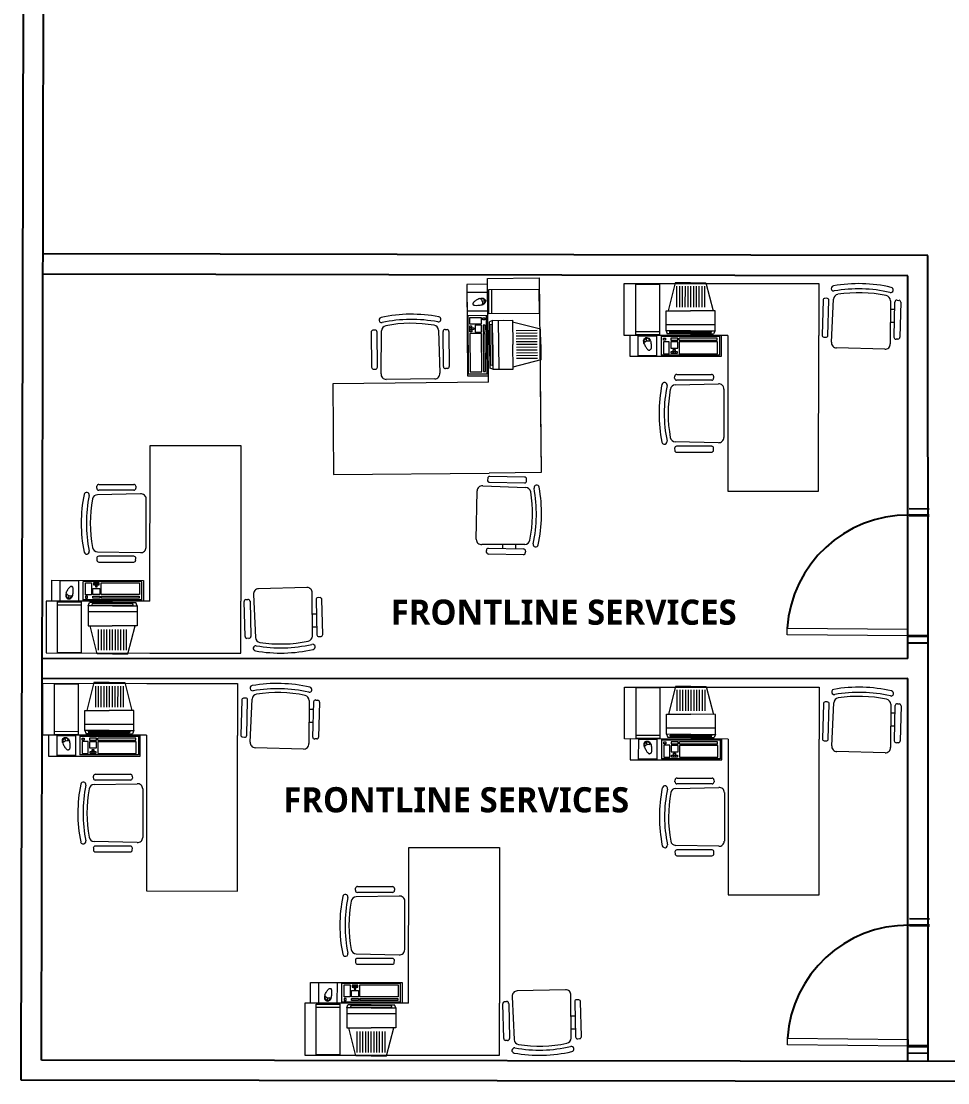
# Model space of a CAD drawing. Header units: millimetres. Extents: x 2220 to 4636, y 1941 to 3920.
# Drawn here: x 2220.42 to 2238.82, y 1942.82 to 1963.9 of the extents above; entities that cross this region are included whole.
import ezdxf

# ---------------------------------------------------------------- set-up
doc = ezdxf.new("R2010")
doc.units = ezdxf.units.MM
doc.layers.add('DOOR_005', color=15, linetype='Continuous')
for name, color, linetype, lineweight in [('DOOR_02', 2, 'Continuous', 9), ('fixture', 142, 'Continuous', 9), ('TEXT', 2, 'Continuous', 20), ('WALL_04C', 4, 'Continuous', 40)]:
    doc.layers.add(name, color=color, linetype=linetype, lineweight=lineweight)
doc.styles.get("Standard").update_dxf_attribs({"font": 'arial.ttf'})

msp = doc.modelspace()

# ---------------------------------------------------------------- linework, layer by layer
for p, q in [((2220.424, 1942.872), (2220.522, 1993.096)), ((2220.825, 1943.272), (2220.921, 1992.693)), ((2238.423, 1959.248), (2220.856, 1959.282)), ((2238.425, 1951.248), (2238.423, 1959.248)), ((2238.023, 1958.849), (2220.855, 1958.882)), ((2238.025, 1951.248), (2238.023, 1958.849)), ((2238.025, 1951.248), (2220.84, 1951.243)), ((2238.025, 1951.248), (2238.025, 1951.248)), ((2238.425, 1943.248), (2238.425, 1951.248)), ((2238.025, 1950.848), (2220.84, 1950.843)), ((2238.025, 1943.248), (2238.025, 1950.848)), ((2238.425, 1950.848), (2238.425, 1950.848)), ((2220.425, 1943.272), (2220.424, 1943.272)), ((2256.025, 1943.224), (2220.825, 1943.272)), ((2220.424, 1943.072), (2220.424, 1943.072)), ((2220.424, 1943.022), (2220.424, 1943.022)), ((2256.424, 1942.824), (2220.424, 1942.872)), ((2220.574, 1942.872), (2220.574, 1942.872)), ((2220.624, 1942.872), (2220.624, 1942.872)), ((2220.824, 1942.871), (2220.824, 1942.872))]:
    msp.add_line(p, q)
at = {"color": 2, "linetype": 'Continuous'}
for p, q in [((2238.05, 1954.227), (2238.45, 1954.223)), ((2238.022, 1951.561), (2238.422, 1951.557)), ((2238.055, 1946.084), (2238.455, 1946.08)), ((2238.027, 1943.419), (2238.427, 1943.414))]:
    msp.add_line(p, q, dxfattribs=at)
at = {"layer": 'DOOR_005', "linetype": 'Continuous'}
for centre in [(2238.023, 1951.695), (2238.028, 1943.552)]:
    msp.add_arc(centre, 2.399, 89.3948, 176.2101, dxfattribs=at)
at = {"layer": 'DOOR_02', "linetype": 'Continuous'}
for points in [[(2235.628, 1951.72), (2235.629, 1951.853), (2238.025, 1951.828), (2238.023, 1951.695)], [(2235.633, 1943.577), (2235.634, 1943.71), (2238.03, 1943.685), (2238.028, 1943.552)]]:
    msp.add_lwpolyline(points, close=True, dxfattribs=at)
at = {"layer": 'fixture'}
for p, q in [((2229.679, 1958.68), (2229.267, 1958.676)), ((2229.267, 1958.676), (2229.284, 1956.858)), ((2229.678, 1958.794), (2230.708, 1958.804)), ((2229.698, 1956.733), (2229.678, 1958.794)), ((2229.697, 1956.862), (2229.679, 1958.68)), ((2230.708, 1958.804), (2230.746, 1954.939)), ((2232.391, 1957.664), (2232.391, 1958.694)), ((2232.391, 1958.694), (2236.256, 1958.692)), ((2232.618, 1958.683), (2232.618, 1957.681)), ((2232.618, 1958.683), (2233.095, 1958.683)), ((2233.095, 1958.683), (2233.095, 1957.681)), ((2233.406, 1958.708), (2233.263, 1958.153)), ((2233.711, 1958.708), (2233.406, 1958.708)), ((2233.433, 1958.639), (2233.433, 1958.224)), ((2233.489, 1958.639), (2233.489, 1958.224)), ((2233.544, 1958.639), (2233.544, 1958.224)), ((2233.6, 1958.639), (2233.599, 1958.224)), ((2233.655, 1958.639), (2233.655, 1958.224)), ((2233.711, 1958.639), (2233.71, 1958.224)), ((2233.711, 1958.708), (2234.016, 1958.707)), ((2233.766, 1958.639), (2233.766, 1958.224)), ((2233.822, 1958.639), (2233.821, 1958.224)), ((2233.877, 1958.639), (2233.877, 1958.224)), ((2233.933, 1958.639), (2233.932, 1958.224)), ((2233.988, 1958.639), (2233.988, 1958.224)), ((2234.016, 1958.707), (2234.157, 1958.153)), ((2234.452, 1958.693), (2236.256, 1958.692)), ((2236.256, 1958.692), (2236.255, 1957.661)), ((2229.676, 1958.518), (2229.279, 1958.514)), ((2229.282, 1958.144), (2229.279, 1958.514)), ((2229.676, 1958.518), (2229.679, 1958.148)), ((2230.7, 1958.577), (2229.698, 1958.567)), ((2229.698, 1958.567), (2229.702, 1958.09)), ((2229.757, 1958.568), (2229.762, 1958.09)), ((2230.7, 1958.577), (2230.704, 1958.099)), ((2229.573, 1958.34), (2229.622, 1958.356)), ((2229.573, 1958.339), (2229.623, 1958.355)), ((2236.34, 1958.362), (2236.322, 1957.668)), ((2236.416, 1958.4), (2236.377, 1958.399)), ((2236.438, 1957.663), (2236.456, 1958.361)), ((2236.506, 1957.529), (2236.547, 1958.382)), ((2237.678, 1958.352), (2237.673, 1957.498)), ((2237.749, 1957.628), (2237.767, 1958.326)), ((2237.81, 1958.363), (2237.848, 1958.36)), ((2237.883, 1958.321), (2237.864, 1957.627)), ((2229.679, 1958.148), (2229.282, 1958.144)), ((2229.674, 1958.056), (2229.294, 1958.052)), ((2229.305, 1956.893), (2229.294, 1958.052)), ((2229.561, 1958.013), (2229.323, 1958.011)), ((2229.323, 1958.011), (2229.324, 1957.892)), ((2229.562, 1957.895), (2229.561, 1958.013)), ((2229.59, 1957.974), (2229.59, 1958.01)), ((2229.59, 1958.01), (2229.628, 1958.01)), ((2229.628, 1958.01), (2229.629, 1957.974)), ((2229.673, 1956.897), (2229.662, 1958.056)), ((2229.686, 1956.897), (2229.674, 1958.056)), ((2230.704, 1958.099), (2229.702, 1958.09)), ((2233.225, 1957.756), (2233.225, 1958.153)), ((2233.225, 1958.153), (2233.706, 1958.153)), ((2234.196, 1958.153), (2233.706, 1958.153)), ((2234.196, 1957.756), (2234.196, 1958.153)), ((2228.839, 1957.782), (2228.878, 1957.78)), ((2229.324, 1957.892), (2229.562, 1957.895)), ((2229.326, 1957.853), (2229.365, 1957.854)), ((2229.326, 1957.817), (2229.326, 1957.853)), ((2229.365, 1957.817), (2229.326, 1957.817)), ((2229.327, 1957.777), (2229.326, 1957.813)), ((2229.326, 1957.813), (2229.365, 1957.813)), ((2229.366, 1957.777), (2229.327, 1957.777)), ((2229.327, 1957.771), (2229.366, 1957.772)), ((2229.327, 1957.735), (2229.327, 1957.771)), ((2229.365, 1957.854), (2229.365, 1957.817)), ((2229.365, 1957.813), (2229.366, 1957.777)), ((2229.366, 1957.772), (2229.366, 1957.735)), ((2229.368, 1957.813), (2229.407, 1957.814)), ((2229.368, 1957.777), (2229.368, 1957.813)), ((2229.407, 1957.778), (2229.368, 1957.777)), ((2229.407, 1957.814), (2229.407, 1957.778)), ((2229.559, 1957.866), (2229.434, 1957.865)), ((2229.434, 1957.865), (2229.435, 1957.727)), ((2229.56, 1957.729), (2229.559, 1957.866)), ((2229.629, 1957.974), (2229.59, 1957.974)), ((2229.631, 1957.867), (2229.591, 1957.866)), ((2229.591, 1957.866), (2229.592, 1957.729)), ((2229.633, 1957.729), (2229.631, 1957.867)), ((2229.779, 1957.961), (2229.718, 1957.936)), ((2229.722, 1957.475), (2229.718, 1957.936)), ((2229.732, 1957.883), (2229.764, 1957.888)), ((2229.74, 1957.072), (2229.732, 1957.883)), ((2229.764, 1957.888), (2229.772, 1957.068)), ((2229.779, 1957.961), (2230.176, 1957.965)), ((2229.779, 1957.961), (2229.998, 1957.963)), ((2229.784, 1957.475), (2229.779, 1957.961)), ((2229.908, 1956.991), (2229.899, 1957.962)), ((2230.176, 1957.965), (2230.181, 1957.484)), ((2230.733, 1957.789), (2230.177, 1957.926)), ((2230.735, 1957.484), (2230.733, 1957.789)), ((2233.225, 1957.756), (2233.225, 1957.975)), ((2234.196, 1957.875), (2233.225, 1957.876)), ((2227.371, 1957.727), (2227.377, 1957.033)), ((2227.445, 1957.768), (2227.406, 1957.766)), ((2227.493, 1957.032), (2227.487, 1957.73)), ((2227.567, 1956.901), (2227.576, 1957.755)), ((2228.708, 1957.766), (2228.734, 1956.912)), ((2228.805, 1957.045), (2228.798, 1957.743)), ((2228.914, 1957.742), (2228.92, 1957.048)), ((2229.56, 1957.701), (2229.326, 1957.699)), ((2229.326, 1957.699), (2229.334, 1956.937)), ((2229.366, 1957.735), (2229.327, 1957.735)), ((2229.435, 1957.727), (2229.56, 1957.729)), ((2229.568, 1956.939), (2229.56, 1957.701)), ((2229.592, 1957.729), (2229.633, 1957.729)), ((2229.592, 1957.702), (2229.633, 1957.702)), ((2229.592, 1957.702), (2229.6, 1956.946)), ((2229.64, 1956.946), (2229.633, 1957.702)), ((2230.664, 1957.761), (2230.249, 1957.757)), ((2230.665, 1957.706), (2230.25, 1957.702)), ((2230.665, 1957.65), (2230.25, 1957.646)), ((2230.666, 1957.595), (2230.251, 1957.591)), ((2234.452, 1957.662), (2232.391, 1957.664)), ((2234.323, 1957.662), (2232.505, 1957.663)), ((2232.505, 1957.663), (2232.505, 1957.251)), ((2232.618, 1957.74), (2233.095, 1957.74)), ((2232.618, 1957.681), (2233.095, 1957.681)), ((2232.666, 1957.658), (2233.036, 1957.658)), ((2232.666, 1957.658), (2232.666, 1957.261)), ((2232.843, 1957.554), (2232.828, 1957.603)), ((2232.844, 1957.554), (2232.829, 1957.604)), ((2233.036, 1957.658), (2233.036, 1957.261)), ((2234.288, 1957.652), (2233.128, 1957.653)), ((2233.128, 1957.653), (2233.128, 1957.272)), ((2234.288, 1957.639), (2233.128, 1957.64)), ((2233.173, 1957.606), (2233.21, 1957.606)), ((2233.173, 1957.567), (2233.173, 1957.606)), ((2233.21, 1957.567), (2233.173, 1957.567)), ((2233.21, 1957.606), (2233.21, 1957.567)), ((2233.225, 1957.756), (2233.248, 1957.694)), ((2233.71, 1957.756), (2233.225, 1957.756)), ((2233.71, 1957.694), (2233.248, 1957.694)), ((2233.298, 1957.741), (2234.117, 1957.74)), ((2233.302, 1957.708), (2233.298, 1957.741)), ((2234.113, 1957.708), (2233.302, 1957.708)), ((2233.455, 1957.607), (2233.317, 1957.608)), ((2233.317, 1957.608), (2233.317, 1957.567)), ((2233.317, 1957.567), (2233.455, 1957.567)), ((2233.455, 1957.567), (2233.455, 1957.607)), ((2233.482, 1957.567), (2233.482, 1957.607)), ((2234.238, 1957.607), (2233.482, 1957.607)), ((2233.482, 1957.567), (2234.238, 1957.566)), ((2233.71, 1957.756), (2234.196, 1957.756)), ((2233.71, 1957.694), (2234.169, 1957.694)), ((2234.117, 1957.74), (2234.113, 1957.708)), ((2234.196, 1957.756), (2234.169, 1957.694)), ((2234.238, 1957.566), (2234.238, 1957.607)), ((2234.288, 1957.652), (2234.287, 1957.271)), ((2234.322, 1957.25), (2234.323, 1957.662)), ((2234.452, 1957.662), (2234.45, 1954.571)), ((2236.253, 1954.57), (2236.255, 1957.661)), ((2236.356, 1957.629), (2236.395, 1957.626)), ((2237.828, 1957.59), (2237.789, 1957.589)), ((2229.722, 1957.475), (2229.726, 1957.016)), ((2229.784, 1957.475), (2229.788, 1956.99)), ((2230.186, 1956.994), (2230.181, 1957.484)), ((2230.666, 1957.539), (2230.251, 1957.535)), ((2230.667, 1957.484), (2230.252, 1957.48)), ((2230.668, 1957.428), (2230.252, 1957.424)), ((2230.668, 1957.373), (2230.253, 1957.369)), ((2230.735, 1957.484), (2230.738, 1957.18)), ((2233.289, 1957.538), (2233.17, 1957.538)), ((2233.17, 1957.538), (2233.17, 1957.301)), ((2233.288, 1957.301), (2233.289, 1957.538)), ((2233.455, 1957.535), (2233.317, 1957.535)), ((2233.317, 1957.535), (2233.317, 1957.41)), ((2233.317, 1957.41), (2233.455, 1957.41)), ((2233.368, 1957.382), (2233.404, 1957.382)), ((2233.368, 1957.344), (2233.368, 1957.382)), ((2233.404, 1957.382), (2233.404, 1957.344)), ((2233.455, 1957.41), (2233.455, 1957.535)), ((2234.244, 1957.534), (2233.482, 1957.535)), ((2233.482, 1957.535), (2233.482, 1957.301)), ((2234.244, 1957.3), (2234.244, 1957.534)), ((2237.567, 1957.389), (2236.606, 1957.415)), ((2230.738, 1957.18), (2230.185, 1957.032)), ((2230.669, 1957.317), (2230.253, 1957.313)), ((2230.669, 1957.262), (2230.254, 1957.258)), ((2230.67, 1957.206), (2230.255, 1957.202)), ((2232.505, 1957.251), (2234.322, 1957.25)), ((2233.036, 1957.261), (2232.666, 1957.261)), ((2234.287, 1957.271), (2233.128, 1957.272)), ((2233.17, 1957.301), (2233.288, 1957.301)), ((2233.327, 1957.341), (2233.364, 1957.341)), ((2233.327, 1957.302), (2233.327, 1957.341)), ((2233.364, 1957.302), (2233.327, 1957.302)), ((2233.364, 1957.341), (2233.364, 1957.302)), ((2233.404, 1957.344), (2233.368, 1957.344)), ((2233.368, 1957.341), (2233.404, 1957.341)), ((2233.368, 1957.302), (2233.368, 1957.341)), ((2233.404, 1957.302), (2233.368, 1957.302)), ((2233.404, 1957.341), (2233.404, 1957.302)), ((2233.41, 1957.341), (2233.446, 1957.341)), ((2233.41, 1957.302), (2233.41, 1957.341)), ((2233.446, 1957.302), (2233.41, 1957.302)), ((2233.446, 1957.341), (2233.446, 1957.302)), ((2233.482, 1957.301), (2234.244, 1957.3)), ((2227.413, 1956.995), (2227.452, 1956.994)), ((2228.885, 1957.009), (2228.847, 1957.007)), ((2229.334, 1956.937), (2229.568, 1956.939)), ((2229.6, 1956.946), (2229.64, 1956.946)), ((2229.788, 1956.99), (2229.726, 1957.016)), ((2229.772, 1957.068), (2229.74, 1957.072)), ((2229.788, 1956.99), (2230.186, 1956.994)), ((2229.698, 1956.733), (2226.606, 1956.703)), ((2228.632, 1956.8), (2227.67, 1956.791)), ((2229.284, 1956.858), (2229.697, 1956.862)), ((2229.686, 1956.897), (2229.305, 1956.893)), ((2230.728, 1956.743), (2230.746, 1954.939)), ((2233.394, 1956.814), (2233.396, 1956.853)), ((2234.13, 1956.772), (2233.432, 1956.773)), ((2233.435, 1956.889), (2234.128, 1956.888)), ((2234.167, 1956.853), (2234.169, 1956.814)), ((2226.606, 1956.703), (2226.624, 1954.9)), ((2233.409, 1956.683), (2234.263, 1956.7)), ((2234.374, 1956.597), (2234.373, 1955.636)), ((2222.979, 1952.388), (2222.981, 1955.479)), ((2222.981, 1955.479), (2224.784, 1955.478)), ((2224.784, 1955.478), (2224.782, 1952.387)), ((2234.262, 1955.533), (2233.408, 1955.552)), ((2234.13, 1955.461), (2233.432, 1955.462)), ((2233.393, 1955.42), (2233.395, 1955.381)), ((2233.434, 1955.346), (2234.127, 1955.345)), ((2234.166, 1955.381), (2234.168, 1955.419)), ((2226.624, 1954.9), (2229.715, 1954.929)), ((2229.683, 1954.828), (2229.681, 1954.789)), ((2230.746, 1954.939), (2229.715, 1954.929)), ((2230.416, 1954.851), (2229.723, 1954.863)), ((2221.923, 1954.631), (2221.925, 1954.67)), ((2221.964, 1954.706), (2222.658, 1954.705)), ((2222.696, 1954.67), (2222.698, 1954.631)), ((2229.585, 1954.677), (2230.439, 1954.645)), ((2229.719, 1954.747), (2230.416, 1954.735)), ((2230.456, 1954.777), (2230.454, 1954.815)), ((2222.792, 1954.517), (2221.938, 1954.5)), ((2222.66, 1954.589), (2221.962, 1954.59)), ((2222.902, 1953.453), (2222.903, 1954.414)), ((2229.457, 1953.614), (2229.472, 1954.576)), ((2234.45, 1954.571), (2236.253, 1954.57)), ((2221.937, 1953.369), (2222.791, 1953.35)), ((2230.42, 1953.514), (2229.566, 1953.51)), ((2229.659, 1953.356), (2229.658, 1953.395)), ((2229.697, 1953.436), (2230.395, 1953.424)), ((2230.433, 1953.382), (2230.43, 1953.343)), ((2221.922, 1953.237), (2221.924, 1953.198)), ((2222.659, 1953.278), (2221.961, 1953.279)), ((2221.963, 1953.163), (2222.657, 1953.162)), ((2222.695, 1953.198), (2222.697, 1953.236)), ((2230.391, 1953.309), (2229.697, 1953.32)), ((2221.032, 1952.801), (2222.85, 1952.8)), ((2221.032, 1952.389), (2221.032, 1952.801)), ((2221.564, 1952.791), (2221.194, 1952.791)), ((2221.194, 1952.394), (2221.194, 1952.791)), ((2221.564, 1952.394), (2221.564, 1952.791)), ((2222.815, 1952.779), (2221.656, 1952.78)), ((2221.656, 1952.399), (2221.656, 1952.78)), ((2221.697, 1952.751), (2221.816, 1952.751)), ((2221.697, 1952.513), (2221.697, 1952.751)), ((2221.816, 1952.751), (2221.816, 1952.513)), ((2221.891, 1952.749), (2221.855, 1952.749)), ((2221.855, 1952.749), (2221.855, 1952.711)), ((2221.891, 1952.711), (2221.891, 1952.749)), ((2221.932, 1952.749), (2221.895, 1952.749)), ((2221.895, 1952.749), (2221.895, 1952.711)), ((2221.932, 1952.711), (2221.932, 1952.749)), ((2221.974, 1952.749), (2221.937, 1952.749)), ((2221.937, 1952.749), (2221.937, 1952.711)), ((2221.974, 1952.71), (2221.974, 1952.749)), ((2222.009, 1952.75), (2222.771, 1952.75)), ((2222.009, 1952.516), (2222.009, 1952.75)), ((2222.771, 1952.75), (2222.771, 1952.516)), ((2222.815, 1952.398), (2222.815, 1952.779)), ((2222.85, 1952.8), (2222.85, 1952.388)), ((2221.816, 1952.513), (2221.697, 1952.513)), ((2221.845, 1952.516), (2221.845, 1952.641)), ((2221.845, 1952.641), (2221.982, 1952.641)), ((2221.982, 1952.516), (2221.845, 1952.516)), ((2221.855, 1952.711), (2221.891, 1952.711)), ((2221.895, 1952.711), (2221.932, 1952.711)), ((2221.932, 1952.708), (2221.895, 1952.708)), ((2221.895, 1952.708), (2221.895, 1952.669)), ((2221.895, 1952.669), (2221.932, 1952.669)), ((2221.932, 1952.669), (2221.932, 1952.708)), ((2221.937, 1952.711), (2221.974, 1952.71)), ((2221.982, 1952.641), (2221.982, 1952.516)), ((2222.771, 1952.516), (2222.009, 1952.516)), ((2225.034, 1952.519), (2225.073, 1951.665)), ((2226.095, 1952.657), (2225.133, 1952.633)), ((2226.204, 1951.694), (2226.201, 1952.548)), ((2220.918, 1952.389), (2220.917, 1951.358)), ((2222.979, 1952.388), (2220.918, 1952.389)), ((2222.85, 1952.388), (2221.032, 1952.389)), ((2221.144, 1951.369), (2221.145, 1952.371)), ((2221.145, 1952.371), (2221.622, 1952.371)), ((2221.145, 1952.312), (2221.622, 1952.311)), ((2221.194, 1952.394), (2221.564, 1952.394)), ((2221.37, 1952.498), (2221.355, 1952.449)), ((2221.372, 1952.498), (2221.356, 1952.448)), ((2221.621, 1951.369), (2221.622, 1952.371)), ((2222.815, 1952.411), (2221.656, 1952.412)), ((2222.815, 1952.398), (2221.656, 1952.399)), ((2221.737, 1952.484), (2221.701, 1952.484)), ((2221.701, 1952.484), (2221.701, 1952.446)), ((2221.701, 1952.446), (2221.737, 1952.446)), ((2221.737, 1952.446), (2221.737, 1952.484)), ((2221.752, 1952.295), (2221.776, 1952.357)), ((2221.752, 1952.295), (2221.752, 1951.898)), ((2221.752, 1952.295), (2221.752, 1952.076)), ((2222.237, 1952.295), (2221.752, 1952.295)), ((2222.237, 1952.357), (2221.776, 1952.357)), ((2221.829, 1952.343), (2221.825, 1952.311)), ((2221.825, 1952.311), (2222.645, 1952.31)), ((2222.64, 1952.343), (2221.829, 1952.343)), ((2221.844, 1952.444), (2221.844, 1952.484)), ((2221.844, 1952.484), (2221.982, 1952.484)), ((2221.982, 1952.444), (2221.844, 1952.444)), ((2221.982, 1952.484), (2221.982, 1952.444)), ((2222.009, 1952.484), (2222.009, 1952.444)), ((2222.009, 1952.484), (2222.765, 1952.484)), ((2222.765, 1952.443), (2222.009, 1952.444)), ((2222.237, 1952.357), (2222.696, 1952.357)), ((2222.237, 1952.295), (2222.723, 1952.295)), ((2222.645, 1952.31), (2222.64, 1952.343)), ((2222.723, 1952.295), (2222.696, 1952.357)), ((2222.723, 1952.295), (2222.722, 1951.897)), ((2222.765, 1952.484), (2222.765, 1952.443)), ((2224.782, 1951.356), (2224.782, 1952.387)), ((2224.867, 1951.686), (2224.849, 1952.38)), ((2224.884, 1952.419), (2224.922, 1952.422)), ((2224.965, 1952.385), (2224.983, 1951.687)), ((2226.276, 1952.418), (2226.293, 1951.72)), ((2226.355, 1952.456), (2226.317, 1952.457)), ((2226.409, 1951.725), (2226.392, 1952.419)), ((2222.723, 1952.175), (2221.752, 1952.176)), ((2221.752, 1951.898), (2222.232, 1951.898)), ((2221.932, 1951.343), (2221.79, 1951.898)), ((2222.722, 1951.897), (2222.232, 1951.898)), ((2222.542, 1951.343), (2222.684, 1951.897)), ((2221.959, 1951.412), (2221.96, 1951.827)), ((2222.015, 1951.412), (2222.015, 1951.827)), ((2222.07, 1951.412), (2222.071, 1951.827)), ((2222.126, 1951.412), (2222.126, 1951.827)), ((2222.181, 1951.412), (2222.181, 1951.827)), ((2222.237, 1951.412), (2222.237, 1951.827)), ((2222.292, 1951.412), (2222.292, 1951.827)), ((2222.348, 1951.412), (2222.348, 1951.827)), ((2222.403, 1951.412), (2222.403, 1951.827)), ((2222.459, 1951.412), (2222.459, 1951.827)), ((2222.514, 1951.412), (2222.514, 1951.827)), ((2226.336, 1951.683), (2226.375, 1951.686)), ((2224.942, 1951.647), (2224.903, 1951.649)), ((2220.917, 1951.358), (2224.782, 1951.356)), ((2221.144, 1951.369), (2221.621, 1951.369)), ((2222.237, 1951.343), (2221.932, 1951.343)), ((2222.237, 1951.343), (2222.542, 1951.343)), ((2222.978, 1951.357), (2224.782, 1951.356)), ((2220.852, 1949.725), (2220.853, 1950.755)), ((2220.853, 1950.755), (2224.717, 1950.753)), ((2221.08, 1950.744), (2221.079, 1949.742)), ((2221.08, 1950.744), (2221.557, 1950.744)), ((2221.557, 1950.744), (2221.556, 1949.742)), ((2221.867, 1950.769), (2221.725, 1950.215)), ((2222.172, 1950.769), (2221.867, 1950.769)), ((2221.895, 1950.7), (2221.895, 1950.285)), ((2221.95, 1950.7), (2221.95, 1950.285)), ((2222.006, 1950.7), (2222.005, 1950.285)), ((2222.061, 1950.7), (2222.061, 1950.285)), ((2222.117, 1950.7), (2222.116, 1950.285)), ((2222.172, 1950.769), (2222.477, 1950.769)), ((2222.172, 1950.7), (2222.172, 1950.285)), ((2222.228, 1950.7), (2222.227, 1950.285)), ((2222.283, 1950.7), (2222.283, 1950.285)), ((2222.339, 1950.7), (2222.338, 1950.285)), ((2222.394, 1950.7), (2222.394, 1950.285)), ((2222.45, 1950.7), (2222.449, 1950.285)), ((2222.477, 1950.769), (2222.619, 1950.214)), ((2222.914, 1950.754), (2224.717, 1950.753)), ((2224.717, 1950.753), (2224.717, 1949.722)), ((2232.398, 1949.65), (2232.399, 1950.681)), ((2232.399, 1950.681), (2236.263, 1950.678)), ((2232.625, 1950.67), (2232.625, 1949.667)), ((2232.625, 1950.67), (2233.103, 1950.669)), ((2233.103, 1950.669), (2233.102, 1949.667)), ((2233.413, 1950.694), (2233.271, 1950.14)), ((2233.718, 1950.694), (2233.413, 1950.694)), ((2233.44, 1950.626), (2233.44, 1950.211)), ((2233.496, 1950.626), (2233.496, 1950.211)), ((2233.551, 1950.626), (2233.551, 1950.211)), ((2233.607, 1950.626), (2233.607, 1950.211)), ((2233.662, 1950.626), (2233.662, 1950.211)), ((2233.718, 1950.694), (2234.023, 1950.694)), ((2233.718, 1950.626), (2233.718, 1950.21)), ((2233.773, 1950.626), (2233.773, 1950.21)), ((2233.829, 1950.626), (2233.829, 1950.21)), ((2233.884, 1950.626), (2233.884, 1950.21)), ((2233.94, 1950.625), (2233.94, 1950.21)), ((2233.995, 1950.625), (2233.995, 1950.21)), ((2234.023, 1950.694), (2234.165, 1950.139)), ((2234.46, 1950.679), (2236.263, 1950.678)), ((2236.263, 1950.678), (2236.262, 1949.648)), ((2224.802, 1950.423), (2224.783, 1949.729)), ((2224.877, 1950.461), (2224.838, 1950.46)), ((2224.899, 1949.724), (2224.918, 1950.422)), ((2224.968, 1949.59), (2225.008, 1950.443)), ((2226.139, 1950.413), (2226.135, 1949.559)), ((2226.271, 1950.424), (2226.31, 1950.421)), ((2221.686, 1949.817), (2221.686, 1950.215)), ((2221.686, 1950.215), (2222.167, 1950.214)), ((2222.657, 1950.214), (2222.167, 1950.214)), ((2222.657, 1949.817), (2222.657, 1950.214)), ((2226.21, 1949.689), (2226.229, 1950.387)), ((2226.344, 1950.382), (2226.326, 1949.688)), ((2236.348, 1950.348), (2236.329, 1949.655)), ((2236.423, 1950.387), (2236.384, 1950.386)), ((2236.445, 1949.649), (2236.463, 1950.347)), ((2236.513, 1949.515), (2236.554, 1950.369)), ((2237.685, 1950.339), (2237.68, 1949.484)), ((2237.756, 1949.615), (2237.774, 1950.312)), ((2237.817, 1950.35), (2237.856, 1950.347)), ((2237.89, 1950.307), (2237.872, 1949.614)), ((2221.686, 1949.817), (2221.686, 1950.036)), ((2233.232, 1949.743), (2233.232, 1950.14)), ((2233.232, 1950.14), (2233.713, 1950.14)), ((2234.203, 1950.139), (2233.713, 1950.14)), ((2234.203, 1949.742), (2234.203, 1950.139)), ((2221.079, 1949.802), (2221.556, 1949.801)), ((2222.657, 1949.936), (2221.686, 1949.937)), ((2221.686, 1949.817), (2221.71, 1949.755)), ((2222.172, 1949.817), (2221.686, 1949.817)), ((2221.759, 1949.802), (2222.579, 1949.801)), ((2221.764, 1949.769), (2221.759, 1949.802)), ((2222.575, 1949.769), (2221.764, 1949.769)), ((2222.172, 1949.817), (2222.657, 1949.817)), ((2222.579, 1949.801), (2222.575, 1949.769)), ((2222.657, 1949.817), (2222.63, 1949.755)), ((2233.232, 1949.743), (2233.232, 1949.962)), ((2234.203, 1949.862), (2233.232, 1949.862)), ((2222.913, 1949.723), (2220.852, 1949.725)), ((2222.784, 1949.723), (2220.966, 1949.725)), ((2220.966, 1949.725), (2220.966, 1949.312)), ((2221.079, 1949.742), (2221.556, 1949.742)), ((2221.128, 1949.719), (2221.498, 1949.719)), ((2221.128, 1949.719), (2221.128, 1949.322)), ((2221.304, 1949.615), (2221.289, 1949.664)), ((2221.306, 1949.615), (2221.291, 1949.665)), ((2221.498, 1949.719), (2221.498, 1949.322)), ((2222.749, 1949.713), (2221.59, 1949.714)), ((2221.59, 1949.714), (2221.59, 1949.333)), ((2222.749, 1949.7), (2221.59, 1949.701)), ((2221.75, 1949.599), (2221.631, 1949.599)), ((2221.631, 1949.599), (2221.631, 1949.362)), ((2221.635, 1949.667), (2221.671, 1949.667)), ((2221.635, 1949.628), (2221.635, 1949.667)), ((2221.671, 1949.628), (2221.635, 1949.628)), ((2221.671, 1949.667), (2221.671, 1949.628)), ((2222.172, 1949.755), (2221.71, 1949.755)), ((2221.75, 1949.362), (2221.75, 1949.599)), ((2221.916, 1949.669), (2221.779, 1949.669)), ((2221.779, 1949.669), (2221.779, 1949.628)), ((2221.779, 1949.628), (2221.916, 1949.628)), ((2221.916, 1949.596), (2221.779, 1949.596)), ((2221.779, 1949.596), (2221.779, 1949.471)), ((2221.916, 1949.628), (2221.916, 1949.669)), ((2221.916, 1949.471), (2221.916, 1949.596)), ((2221.943, 1949.628), (2221.943, 1949.669)), ((2222.699, 1949.668), (2221.943, 1949.669)), ((2221.943, 1949.628), (2222.699, 1949.627)), ((2222.705, 1949.595), (2221.943, 1949.596)), ((2221.943, 1949.596), (2221.943, 1949.362)), ((2222.172, 1949.755), (2222.63, 1949.755)), ((2222.699, 1949.627), (2222.699, 1949.668)), ((2222.705, 1949.361), (2222.705, 1949.595)), ((2222.749, 1949.713), (2222.749, 1949.332)), ((2222.784, 1949.311), (2222.784, 1949.723)), ((2222.913, 1949.723), (2222.911, 1946.632)), ((2224.715, 1946.631), (2224.717, 1949.722)), ((2224.818, 1949.69), (2224.857, 1949.687)), ((2226.289, 1949.651), (2226.251, 1949.65)), ((2234.459, 1949.649), (2232.398, 1949.65)), ((2234.33, 1949.649), (2232.512, 1949.65)), ((2232.512, 1949.65), (2232.512, 1949.237)), ((2232.625, 1949.727), (2233.102, 1949.727)), ((2232.625, 1949.667), (2233.102, 1949.667)), ((2232.674, 1949.645), (2232.673, 1949.248)), ((2232.674, 1949.645), (2233.044, 1949.644)), ((2232.85, 1949.54), (2232.835, 1949.59)), ((2232.852, 1949.541), (2232.836, 1949.59)), ((2233.044, 1949.644), (2233.043, 1949.248)), ((2233.136, 1949.639), (2233.135, 1949.259)), ((2234.295, 1949.638), (2233.136, 1949.639)), ((2234.295, 1949.626), (2233.136, 1949.626)), ((2233.181, 1949.592), (2233.217, 1949.592)), ((2233.181, 1949.554), (2233.181, 1949.592)), ((2233.217, 1949.554), (2233.181, 1949.554)), ((2233.217, 1949.592), (2233.217, 1949.554)), ((2233.232, 1949.743), (2233.256, 1949.681)), ((2233.717, 1949.742), (2233.232, 1949.743)), ((2233.717, 1949.681), (2233.256, 1949.681)), ((2233.305, 1949.727), (2234.125, 1949.727)), ((2233.309, 1949.695), (2233.305, 1949.727)), ((2234.12, 1949.694), (2233.309, 1949.695)), ((2233.462, 1949.594), (2233.324, 1949.594)), ((2233.324, 1949.594), (2233.324, 1949.553)), ((2233.324, 1949.553), (2233.462, 1949.553)), ((2233.462, 1949.553), (2233.462, 1949.594)), ((2233.489, 1949.553), (2233.489, 1949.594)), ((2234.245, 1949.593), (2233.489, 1949.594)), ((2233.489, 1949.553), (2234.245, 1949.553)), ((2233.717, 1949.742), (2234.203, 1949.742)), ((2233.717, 1949.681), (2234.176, 1949.68)), ((2234.125, 1949.727), (2234.12, 1949.694)), ((2234.203, 1949.742), (2234.176, 1949.68)), ((2234.245, 1949.553), (2234.245, 1949.593)), ((2234.295, 1949.638), (2234.295, 1949.258)), ((2234.33, 1949.236), (2234.33, 1949.649)), ((2234.459, 1949.649), (2234.457, 1946.557)), ((2236.261, 1946.556), (2236.262, 1949.648)), ((2236.364, 1949.615), (2236.402, 1949.612)), ((2237.835, 1949.576), (2237.796, 1949.575)), ((2221.631, 1949.362), (2221.75, 1949.362)), ((2221.779, 1949.471), (2221.916, 1949.471)), ((2221.789, 1949.402), (2221.825, 1949.402)), ((2221.789, 1949.363), (2221.789, 1949.402)), ((2221.825, 1949.363), (2221.789, 1949.363)), ((2221.825, 1949.402), (2221.825, 1949.363)), ((2221.829, 1949.443), (2221.866, 1949.443)), ((2221.829, 1949.405), (2221.829, 1949.443)), ((2221.866, 1949.405), (2221.829, 1949.405)), ((2221.829, 1949.402), (2221.866, 1949.402)), ((2221.829, 1949.363), (2221.829, 1949.402)), ((2221.866, 1949.363), (2221.829, 1949.363)), ((2221.866, 1949.443), (2221.866, 1949.405)), ((2221.866, 1949.402), (2221.866, 1949.363)), ((2221.871, 1949.402), (2221.907, 1949.402)), ((2221.871, 1949.363), (2221.871, 1949.402)), ((2221.907, 1949.363), (2221.871, 1949.363)), ((2221.907, 1949.402), (2221.907, 1949.363)), ((2221.943, 1949.362), (2222.705, 1949.361)), ((2226.029, 1949.45), (2225.067, 1949.476)), ((2233.296, 1949.525), (2233.177, 1949.525)), ((2233.177, 1949.525), (2233.177, 1949.287)), ((2233.296, 1949.287), (2233.296, 1949.525)), ((2233.462, 1949.521), (2233.324, 1949.521)), ((2233.324, 1949.521), (2233.324, 1949.397)), ((2233.324, 1949.397), (2233.462, 1949.396)), ((2233.375, 1949.369), (2233.411, 1949.369)), ((2233.375, 1949.33), (2233.375, 1949.369)), ((2233.411, 1949.369), (2233.411, 1949.33)), ((2233.462, 1949.396), (2233.462, 1949.521)), ((2234.251, 1949.521), (2233.489, 1949.521)), ((2233.489, 1949.521), (2233.489, 1949.287)), ((2234.251, 1949.287), (2234.251, 1949.521)), ((2237.575, 1949.376), (2236.613, 1949.401)), ((2220.966, 1949.312), (2222.784, 1949.311)), ((2221.498, 1949.322), (2221.128, 1949.322)), ((2222.749, 1949.332), (2221.59, 1949.333)), ((2232.512, 1949.237), (2234.33, 1949.236)), ((2233.043, 1949.248), (2232.673, 1949.248)), ((2234.295, 1949.258), (2233.135, 1949.259)), ((2233.177, 1949.287), (2233.296, 1949.287)), ((2233.335, 1949.327), (2233.371, 1949.327)), ((2233.335, 1949.289), (2233.335, 1949.327)), ((2233.371, 1949.289), (2233.335, 1949.289)), ((2233.371, 1949.327), (2233.371, 1949.289)), ((2233.411, 1949.33), (2233.375, 1949.33)), ((2233.375, 1949.327), (2233.411, 1949.327)), ((2233.375, 1949.289), (2233.375, 1949.327)), ((2233.411, 1949.288), (2233.375, 1949.289)), ((2233.411, 1949.327), (2233.411, 1949.288)), ((2233.417, 1949.327), (2233.453, 1949.327)), ((2233.417, 1949.288), (2233.417, 1949.327)), ((2233.453, 1949.288), (2233.417, 1949.288)), ((2233.453, 1949.327), (2233.453, 1949.288)), ((2233.489, 1949.287), (2234.251, 1949.287)), ((2221.896, 1948.95), (2222.59, 1948.949)), ((2221.856, 1948.876), (2221.858, 1948.914)), ((2221.87, 1948.744), (2222.724, 1948.761)), ((2222.592, 1948.833), (2221.894, 1948.834)), ((2222.628, 1948.914), (2222.63, 1948.875)), ((2233.401, 1948.801), (2233.403, 1948.84)), ((2234.138, 1948.759), (2233.44, 1948.759)), ((2233.442, 1948.875), (2234.136, 1948.875)), ((2234.174, 1948.839), (2234.176, 1948.8)), ((2222.835, 1948.659), (2222.835, 1947.697)), ((2233.416, 1948.669), (2234.27, 1948.687)), ((2234.381, 1948.584), (2234.381, 1947.622)), ((2221.855, 1947.481), (2221.857, 1947.442)), ((2222.724, 1947.594), (2221.869, 1947.613)), ((2222.591, 1947.522), (2221.893, 1947.523)), ((2222.628, 1947.442), (2222.63, 1947.48)), ((2228.114, 1944.402), (2228.116, 1947.494)), ((2228.116, 1947.494), (2229.919, 1947.493)), ((2229.919, 1947.493), (2229.917, 1944.401)), ((2234.269, 1947.519), (2233.415, 1947.538)), ((2234.137, 1947.448), (2233.439, 1947.448)), ((2221.895, 1947.407), (2222.589, 1947.406)), ((2233.4, 1947.406), (2233.402, 1947.368)), ((2233.441, 1947.332), (2234.135, 1947.332)), ((2234.173, 1947.367), (2234.175, 1947.406)), ((2222.911, 1946.632), (2224.715, 1946.631)), ((2227.058, 1946.646), (2227.06, 1946.685)), ((2227.794, 1946.604), (2227.096, 1946.604)), ((2227.099, 1946.72), (2227.792, 1946.72)), ((2227.831, 1946.684), (2227.833, 1946.646)), ((2227.927, 1946.532), (2227.073, 1946.514)), ((2228.037, 1945.467), (2228.038, 1946.429)), ((2234.457, 1946.557), (2236.261, 1946.556)), ((2227.072, 1945.383), (2227.926, 1945.365)), ((2227.057, 1945.252), (2227.059, 1945.213)), ((2227.794, 1945.293), (2227.096, 1945.293)), ((2227.098, 1945.177), (2227.791, 1945.177)), ((2227.83, 1945.212), (2227.832, 1945.251)), ((2226.167, 1944.816), (2227.985, 1944.815)), ((2226.167, 1944.404), (2226.167, 1944.816)), ((2226.699, 1944.805), (2226.329, 1944.806)), ((2226.329, 1944.409), (2226.329, 1944.806)), ((2226.698, 1944.408), (2226.699, 1944.805)), ((2226.79, 1944.414), (2226.791, 1944.794)), ((2227.95, 1944.794), (2226.791, 1944.794)), ((2226.832, 1944.765), (2226.951, 1944.765)), ((2226.832, 1944.528), (2226.832, 1944.765)), ((2226.951, 1944.765), (2226.951, 1944.528)), ((2227.026, 1944.764), (2226.99, 1944.764)), ((2226.99, 1944.764), (2226.99, 1944.725)), ((2226.99, 1944.725), (2227.026, 1944.725)), ((2227.026, 1944.725), (2227.026, 1944.764)), ((2227.067, 1944.764), (2227.03, 1944.764)), ((2227.03, 1944.764), (2227.03, 1944.725)), ((2227.03, 1944.725), (2227.067, 1944.725)), ((2227.067, 1944.722), (2227.03, 1944.722)), ((2227.03, 1944.722), (2227.03, 1944.684)), ((2227.066, 1944.684), (2227.067, 1944.722)), ((2227.067, 1944.725), (2227.067, 1944.764)), ((2227.108, 1944.764), (2227.072, 1944.764)), ((2227.072, 1944.764), (2227.072, 1944.725)), ((2227.072, 1944.725), (2227.108, 1944.725)), ((2227.108, 1944.725), (2227.108, 1944.764)), ((2227.144, 1944.765), (2227.906, 1944.765)), ((2227.144, 1944.531), (2227.144, 1944.765)), ((2227.906, 1944.765), (2227.906, 1944.531)), ((2227.95, 1944.413), (2227.95, 1944.794)), ((2227.985, 1944.815), (2227.985, 1944.402)), ((2226.505, 1944.513), (2226.49, 1944.463)), ((2226.507, 1944.513), (2226.491, 1944.463)), ((2226.951, 1944.528), (2226.832, 1944.528)), ((2226.872, 1944.499), (2226.836, 1944.499)), ((2226.836, 1944.499), (2226.836, 1944.46)), ((2226.872, 1944.46), (2226.872, 1944.499)), ((2226.979, 1944.531), (2226.979, 1944.656)), ((2226.979, 1944.656), (2227.117, 1944.656)), ((2227.117, 1944.531), (2226.979, 1944.531)), ((2226.979, 1944.459), (2226.979, 1944.499)), ((2226.979, 1944.499), (2227.117, 1944.499)), ((2227.03, 1944.684), (2227.066, 1944.684)), ((2227.117, 1944.656), (2227.117, 1944.531)), ((2227.117, 1944.499), (2227.117, 1944.458)), ((2227.906, 1944.531), (2227.144, 1944.531)), ((2227.144, 1944.499), (2227.144, 1944.458)), ((2227.144, 1944.499), (2227.9, 1944.499)), ((2227.9, 1944.499), (2227.9, 1944.458)), ((2230.168, 1944.533), (2230.208, 1943.68)), ((2231.23, 1944.672), (2230.268, 1944.647)), ((2231.339, 1943.709), (2231.335, 1944.563)), ((2226.053, 1944.404), (2226.052, 1943.373)), ((2228.114, 1944.402), (2226.053, 1944.404)), ((2227.985, 1944.402), (2226.167, 1944.404)), ((2226.279, 1943.384), (2226.28, 1944.386)), ((2226.279, 1944.326), (2226.757, 1944.326)), ((2226.28, 1944.386), (2226.757, 1944.386)), ((2226.329, 1944.409), (2226.698, 1944.408)), ((2226.756, 1943.384), (2226.757, 1944.386)), ((2227.95, 1944.426), (2226.79, 1944.426)), ((2227.95, 1944.413), (2226.79, 1944.414)), ((2226.836, 1944.46), (2226.872, 1944.46)), ((2226.887, 1944.31), (2226.886, 1943.913)), ((2226.887, 1944.31), (2226.886, 1944.091)), ((2226.887, 1944.31), (2226.91, 1944.372)), ((2227.372, 1944.31), (2226.887, 1944.31)), ((2227.372, 1944.372), (2226.91, 1944.372)), ((2226.964, 1944.358), (2226.96, 1944.325)), ((2226.96, 1944.325), (2227.779, 1944.325)), ((2227.775, 1944.358), (2226.964, 1944.358)), ((2227.117, 1944.458), (2226.979, 1944.459)), ((2227.9, 1944.458), (2227.144, 1944.458)), ((2227.372, 1944.372), (2227.831, 1944.371)), ((2227.372, 1944.31), (2227.857, 1944.309)), ((2227.779, 1944.325), (2227.775, 1944.358)), ((2227.857, 1944.309), (2227.831, 1944.371)), ((2227.857, 1944.309), (2227.857, 1943.912)), ((2229.917, 1943.371), (2229.917, 1944.401)), ((2230.002, 1943.701), (2229.984, 1944.394)), ((2230.019, 1944.434), (2230.057, 1944.437)), ((2230.1, 1944.399), (2230.117, 1943.702)), ((2231.411, 1944.433), (2231.428, 1943.735)), ((2231.49, 1944.471), (2231.451, 1944.472)), ((2231.544, 1943.74), (2231.527, 1944.433)), ((2227.857, 1944.19), (2226.887, 1944.19)), ((2226.886, 1943.913), (2227.367, 1943.912)), ((2227.067, 1943.358), (2226.925, 1943.913)), ((2227.857, 1943.912), (2227.367, 1943.912)), ((2227.676, 1943.358), (2227.819, 1943.912)), ((2227.094, 1943.427), (2227.094, 1943.842)), ((2227.15, 1943.427), (2227.15, 1943.842)), ((2227.205, 1943.427), (2227.205, 1943.842)), ((2227.261, 1943.427), (2227.261, 1943.842)), ((2227.316, 1943.427), (2227.316, 1943.842)), ((2227.372, 1943.426), (2227.372, 1943.842)), ((2227.427, 1943.426), (2227.427, 1943.842)), ((2227.482, 1943.426), (2227.483, 1943.842)), ((2227.538, 1943.426), (2227.538, 1943.841)), ((2227.593, 1943.426), (2227.594, 1943.841)), ((2227.649, 1943.426), (2227.649, 1943.841)), ((2230.077, 1943.662), (2230.038, 1943.663)), ((2231.471, 1943.697), (2231.51, 1943.7)), ((2226.052, 1943.373), (2229.917, 1943.371)), ((2226.279, 1943.384), (2226.756, 1943.384)), ((2227.371, 1943.358), (2227.067, 1943.358)), ((2227.371, 1943.358), (2227.676, 1943.358)), ((2228.113, 1943.372), (2229.917, 1943.371))]:
    msp.add_line(p, q, dxfattribs=at)
for points in [[(2237.763, 1958.175), (2237.677, 1958.175)], [(2237.756, 1957.917), (2237.675, 1957.917)], [(2229.986, 1953.431), (2229.985, 1953.512)], [(2230.244, 1953.427), (2230.243, 1953.513)], [(2226.283, 1952.129), (2226.202, 1952.129)], [(2226.29, 1951.871), (2226.203, 1951.871)], [(2226.225, 1950.236), (2226.138, 1950.236)], [(2226.218, 1949.978), (2226.137, 1949.978)], [(2237.77, 1950.161), (2237.684, 1950.161)], [(2237.763, 1949.903), (2237.683, 1949.904)], [(2231.418, 1944.144), (2231.337, 1944.144)], [(2231.424, 1943.886), (2231.338, 1943.886)]]:
    msp.add_lwpolyline(points, dxfattribs=at)
for centre, radius, start, end in [((2236.555, 1958.597), 0.0515, 99.875, 279.875), ((2237.044, 1955.79), 2.901, 77.0886, 99.875), ((2237.681, 1958.567), 0.0515, 257.0886, 77.0886), ((2236.65, 1958.377), 0.103, 98.7632, 177.2686), ((2237.044, 1955.79), 2.798, 77.0886, 99.875), ((2237.045, 1955.816), 2.695, 78.2003, 98.7632), ((2237.575, 1958.353), 0.103, 359.6949, 78.2003), ((2229.572, 1958.339), 0.0531, 269.5908, 125.807), ((2236.379, 1958.361), 0.0386, 93.0557, 178.4818), ((2236.418, 1958.362), 0.0386, 358.4818, 93.0557), ((2237.806, 1958.325), 0.0386, 83.9078, 178.4818), ((2237.844, 1958.322), 0.0386, 358.4818, 83.9078), ((2227.577, 1957.97), 0.0515, 101.9424, 281.9424), ((2228.167, 1955.183), 2.901, 79.156, 101.9424), ((2228.703, 1957.981), 0.0515, 259.156, 79.156), ((2227.68, 1957.754), 0.103, 100.8306, 179.336), ((2228.167, 1955.183), 2.798, 79.156, 101.9424), ((2228.166, 1955.209), 2.695, 80.2677, 100.8306), ((2228.605, 1957.763), 0.103, 1.7623, 80.2677), ((2228.836, 1957.743), 0.0386, 85.9753, 180.5492), ((2228.875, 1957.742), 0.0386, 0.5492, 85.9753), ((2227.409, 1957.728), 0.0386, 95.1231, 180.5492), ((2227.448, 1957.73), 0.0386, 0.5492, 95.1231), ((2232.844, 1957.553), 0.0531, 359.007, 215.2232), ((2236.361, 1957.667), 0.0386, 178.4818, 263.9078), ((2236.399, 1957.664), 0.0386, 263.9078, 358.4818), ((2237.787, 1957.627), 0.0386, 178.4818, 273.0557), ((2237.826, 1957.628), 0.0386, 273.0557, 358.4818), ((2236.609, 1957.518), 0.103, 173.9078, 268.4818), ((2237.57, 1957.492), 0.103, 268.4818, 3.0557), ((2227.416, 1957.034), 0.0386, 180.5492, 265.9753), ((2227.455, 1957.032), 0.0386, 265.9753, 0.5492), ((2228.843, 1957.045), 0.0386, 180.5492, 275.1231), ((2228.882, 1957.048), 0.0386, 275.1231, 0.5492), ((2227.669, 1956.894), 0.103, 175.9753, 270.5492), ((2228.631, 1956.903), 0.103, 270.5492, 5.1231), ((2233.193, 1956.68), 0.0515, 348.5721, 168.5721), ((2233.433, 1956.811), 0.0386, 175.3914, 269.9653), ((2233.435, 1956.85), 0.0386, 89.9653, 175.3914), ((2234.128, 1956.85), 0.0386, 4.5393, 89.9653), ((2234.13, 1956.811), 0.0386, 269.9653, 4.5393), ((2235.986, 1956.116), 2.901, 168.5721, 191.3586), ((2235.986, 1956.116), 2.798, 168.5721, 191.3586), ((2235.96, 1956.116), 2.695, 169.6839, 190.2468), ((2233.411, 1956.58), 0.103, 91.1785, 169.6839), ((2234.271, 1956.598), 0.103, 359.9653, 94.5393), ((2233.193, 1955.554), 0.0515, 191.3586, 11.3586), ((2233.41, 1955.655), 0.103, 190.2468, 268.7522), ((2233.432, 1955.423), 0.0386, 89.9653, 184.5393), ((2234.13, 1955.422), 0.0386, 355.3914, 89.9653), ((2234.27, 1955.636), 0.103, 265.3914, 359.9653), ((2233.434, 1955.384), 0.0386, 184.5393, 269.9653), ((2234.128, 1955.384), 0.0386, 269.9653, 355.3914), ((2229.722, 1954.824), 0.0386, 89.0656, 174.4917), ((2230.416, 1954.813), 0.0386, 3.6395, 89.0656), ((2221.962, 1954.628), 0.0386, 175.3914, 269.9653), ((2221.964, 1954.667), 0.0386, 89.9653, 175.3914), ((2222.657, 1954.667), 0.0386, 4.5393, 89.9653), ((2222.66, 1954.628), 0.0386, 269.9653, 4.5393), ((2229.575, 1954.574), 0.103, 84.4917, 179.0656), ((2229.719, 1954.785), 0.0386, 174.4917, 269.0656), ((2230.417, 1954.774), 0.0386, 269.0656, 3.6395), ((2230.435, 1954.542), 0.103, 9.347, 87.8525), ((2227.852, 1954.122), 2.798, 347.6724, 10.4588), ((2230.654, 1954.639), 0.0515, 10.4588, 190.4588), ((2227.852, 1954.122), 2.901, 347.6724, 10.4588), ((2224.515, 1953.933), 2.901, 168.5721, 191.3586), ((2221.723, 1954.497), 0.0515, 348.5721, 168.5721), ((2224.515, 1953.933), 2.798, 168.5721, 191.3586), ((2224.489, 1953.933), 2.695, 169.6839, 190.2468), ((2221.94, 1954.397), 0.103, 91.1785, 169.6839), ((2222.8, 1954.415), 0.103, 359.9653, 94.5393), ((2227.878, 1954.121), 2.695, 348.7842, 9.347), ((2229.56, 1953.613), 0.103, 179.0656, 273.6395), ((2230.42, 1953.617), 0.103, 270.2787, 348.7842), ((2221.722, 1953.371), 0.0515, 191.3586, 11.3586), ((2221.939, 1953.472), 0.103, 190.2468, 268.7522), ((2222.799, 1953.453), 0.103, 265.3914, 359.9653), ((2229.697, 1953.397), 0.0386, 89.0656, 183.6395), ((2229.698, 1953.359), 0.0386, 183.6395, 269.0656), ((2230.394, 1953.386), 0.0386, 354.4917, 89.0656), ((2230.636, 1953.513), 0.0515, 167.6724, 347.6724), ((2221.961, 1953.24), 0.0386, 89.9653, 184.5393), ((2221.963, 1953.201), 0.0386, 184.5393, 269.9653), ((2222.657, 1953.201), 0.0386, 269.9653, 355.3914), ((2222.659, 1953.239), 0.0386, 355.3914, 89.9653), ((2230.392, 1953.347), 0.0386, 269.0656, 354.4917), ((2221.371, 1952.499), 0.0531, 144.7075, 0.9237), ((2225.136, 1952.53), 0.103, 91.4489, 186.0228), ((2226.098, 1952.554), 0.103, 356.875, 91.4489), ((2224.888, 1952.381), 0.0386, 96.0228, 181.4489), ((2224.926, 1952.384), 0.0386, 1.4489, 96.0228), ((2226.314, 1952.419), 0.0386, 86.875, 181.4489), ((2226.353, 1952.418), 0.0386, 1.4489, 86.875), ((2224.905, 1951.687), 0.0386, 181.4489, 266.875), ((2224.944, 1951.686), 0.0386, 266.875, 1.4489), ((2225.176, 1951.67), 0.103, 182.6621, 261.1675), ((2226.101, 1951.694), 0.103, 281.7304, 0.2358), ((2226.332, 1951.721), 0.0386, 181.4489, 276.0228), ((2226.371, 1951.724), 0.0386, 276.0228, 1.4489), ((2225.081, 1951.45), 0.0515, 80.0557, 260.0557), ((2225.573, 1954.257), 2.798, 260.0557, 282.8421), ((2225.574, 1954.231), 2.695, 261.1675, 281.7304), ((2226.207, 1951.479), 0.0515, 282.8421, 102.8421), ((2225.573, 1954.257), 2.901, 260.0557, 282.8421), ((2225.017, 1950.658), 0.0515, 99.875, 279.875), ((2225.506, 1947.851), 2.901, 77.0886, 99.875), ((2225.506, 1947.851), 2.798, 77.0886, 99.875), ((2226.142, 1950.628), 0.0515, 257.0886, 77.0886), ((2236.563, 1950.584), 0.0515, 99.875, 279.875), ((2237.051, 1947.777), 2.901, 77.0886, 99.875), ((2224.84, 1950.422), 0.0386, 93.0557, 178.4818), ((2224.879, 1950.423), 0.0386, 358.4818, 93.0557), ((2225.111, 1950.438), 0.103, 98.7632, 177.2686), ((2225.506, 1947.877), 2.695, 78.2003, 98.7632), ((2226.036, 1950.414), 0.103, 359.6949, 78.2003), ((2226.267, 1950.386), 0.0386, 83.9078, 178.4818), ((2226.306, 1950.383), 0.0386, 358.4818, 83.9078), ((2236.657, 1950.364), 0.103, 98.7632, 177.2686), ((2237.051, 1947.777), 2.798, 77.0886, 99.875), ((2237.052, 1947.802), 2.695, 78.2003, 98.7632), ((2237.582, 1950.339), 0.103, 359.6949, 78.2003), ((2237.688, 1950.554), 0.0515, 257.0886, 77.0886), ((2236.386, 1950.347), 0.0386, 93.0557, 178.4818), ((2236.425, 1950.348), 0.0386, 358.4818, 93.0557), ((2237.813, 1950.311), 0.0386, 83.9078, 178.4818), ((2237.851, 1950.308), 0.0386, 358.4818, 83.9078), ((2221.305, 1949.614), 0.0531, 359.007, 215.2232), ((2224.822, 1949.728), 0.0386, 178.4818, 263.9078), ((2224.861, 1949.725), 0.0386, 263.9078, 358.4818), ((2225.07, 1949.579), 0.103, 173.9078, 268.4818), ((2226.032, 1949.553), 0.103, 268.4818, 3.0557), ((2226.249, 1949.688), 0.0386, 178.4818, 273.0557), ((2226.287, 1949.689), 0.0386, 273.0557, 358.4818), ((2232.851, 1949.539), 0.0531, 359.007, 215.2232), ((2236.368, 1949.654), 0.0386, 178.4818, 263.9078), ((2236.406, 1949.65), 0.0386, 263.9078, 358.4818), ((2237.794, 1949.614), 0.0386, 178.4818, 273.0557), ((2237.833, 1949.615), 0.0386, 273.0557, 358.4818), ((2236.616, 1949.504), 0.103, 173.9078, 268.4818), ((2237.577, 1949.479), 0.103, 268.4818, 3.0557), ((2221.896, 1948.911), 0.0386, 89.9653, 175.3914), ((2222.59, 1948.911), 0.0386, 4.5393, 89.9653), ((2224.448, 1948.177), 2.901, 168.5721, 191.3586), ((2221.655, 1948.741), 0.0515, 348.5721, 168.5721), ((2224.448, 1948.177), 2.798, 168.5721, 191.3586), ((2221.872, 1948.641), 0.103, 91.1785, 169.6839), ((2221.894, 1948.872), 0.0386, 175.3914, 269.9653), ((2222.592, 1948.872), 0.0386, 269.9653, 4.5393), ((2222.732, 1948.659), 0.103, 359.9653, 94.5393), ((2233.201, 1948.667), 0.0515, 348.5721, 168.5721), ((2233.44, 1948.798), 0.0386, 175.3914, 269.9653), ((2233.442, 1948.836), 0.0386, 89.9653, 175.3914), ((2234.136, 1948.836), 0.0386, 4.5393, 89.9653), ((2234.138, 1948.797), 0.0386, 269.9653, 4.5393), ((2224.422, 1948.177), 2.695, 169.6839, 190.2468), ((2235.993, 1948.102), 2.901, 168.5721, 191.3586), ((2235.993, 1948.102), 2.798, 168.5721, 191.3586), ((2235.968, 1948.102), 2.695, 169.6839, 190.2468), ((2233.418, 1948.566), 0.103, 91.1785, 169.6839), ((2234.278, 1948.584), 0.103, 359.9653, 94.5393), ((2221.872, 1947.716), 0.103, 190.2468, 268.7522), ((2222.732, 1947.697), 0.103, 265.3914, 359.9653), ((2221.654, 1947.616), 0.0515, 191.3586, 11.3586), ((2221.893, 1947.484), 0.0386, 89.9653, 184.5393), ((2222.591, 1947.484), 0.0386, 355.3914, 89.9653), ((2233.2, 1947.541), 0.0515, 191.3586, 11.3586), ((2233.417, 1947.641), 0.103, 190.2468, 268.7522), ((2233.439, 1947.409), 0.0386, 89.9653, 184.5393), ((2234.137, 1947.409), 0.0386, 355.3914, 89.9653), ((2234.277, 1947.622), 0.103, 265.3914, 359.9653), ((2221.895, 1947.445), 0.0386, 184.5393, 269.9653), ((2222.589, 1947.445), 0.0386, 269.9653, 355.3914), ((2233.441, 1947.371), 0.0386, 184.5393, 269.9653), ((2234.135, 1947.37), 0.0386, 269.9653, 355.3914), ((2227.096, 1946.643), 0.0386, 175.3914, 269.9653), ((2227.099, 1946.682), 0.0386, 89.9653, 175.3914), ((2227.792, 1946.681), 0.0386, 4.5393, 89.9653), ((2227.794, 1946.643), 0.0386, 269.9653, 4.5393), ((2229.65, 1945.947), 2.901, 168.5721, 191.3586), ((2226.857, 1946.512), 0.0515, 348.5721, 168.5721), ((2229.65, 1945.947), 2.798, 168.5721, 191.3586), ((2229.624, 1945.947), 2.695, 169.6839, 190.2468), ((2227.075, 1946.411), 0.103, 91.1785, 169.6839), ((2227.935, 1946.429), 0.103, 359.9653, 94.5393), ((2226.857, 1945.386), 0.0515, 191.3586, 11.3586), ((2227.074, 1945.486), 0.103, 190.2468, 268.7522), ((2227.934, 1945.467), 0.103, 265.3914, 359.9653), ((2227.096, 1945.255), 0.0386, 89.9653, 184.5393), ((2227.098, 1945.216), 0.0386, 184.5393, 269.9653), ((2227.791, 1945.216), 0.0386, 269.9653, 355.3914), ((2227.794, 1945.254), 0.0386, 355.3914, 89.9653), ((2226.506, 1944.514), 0.0531, 144.7075, 0.9237), ((2230.271, 1944.544), 0.103, 91.4489, 186.0228), ((2231.232, 1944.569), 0.103, 356.875, 91.4489), ((2230.023, 1944.395), 0.0386, 96.0228, 181.4489), ((2230.061, 1944.398), 0.0386, 1.4489, 96.0228), ((2231.449, 1944.434), 0.0386, 86.875, 181.4489), ((2231.488, 1944.432), 0.0386, 1.4489, 86.875), ((2230.04, 1943.702), 0.0386, 181.4489, 266.875), ((2230.079, 1943.701), 0.0386, 266.875, 1.4489), ((2230.311, 1943.685), 0.103, 182.6621, 261.1675), ((2231.236, 1943.708), 0.103, 281.7304, 0.2358), ((2231.467, 1943.736), 0.0386, 181.4489, 276.0228), ((2231.505, 1943.739), 0.0386, 276.0228, 1.4489), ((2230.216, 1943.465), 0.0515, 80.0557, 260.0557), ((2230.708, 1946.271), 2.901, 260.0557, 282.8421), ((2230.708, 1946.271), 2.798, 260.0557, 282.8421), ((2230.709, 1946.246), 2.695, 261.1675, 281.7304), ((2231.342, 1943.494), 0.0515, 282.8421, 102.8421)]:
    msp.add_arc(centre, radius, start, end, dxfattribs=at)
at = {"layer": 'fixture', "extrusion": (0, 0, -1)}
for centre, major_axis, ratio, start_param, end_param in [((2229.548, 1958.332), (-0.0897, -0.0286), 0.74165, 1.510893, 4.772293), ((2229.549, 1958.332), (-0.0161, 0.0505), 0.483558, 0.316046, 2.825546), ((2232.851, 1957.529), (0.0277, -0.09), 0.74165, 1.510893, 4.772293), ((2232.851, 1957.53), (-0.0507, -0.0156), 0.483558, 0.316046, 2.825546), ((2221.313, 1949.59), (0.0277, -0.09), 0.74165, 1.510893, 4.772293), ((2221.313, 1949.591), (-0.0507, -0.0156), 0.483558, 0.316046, 2.825546), ((2232.859, 1949.516), (0.0277, -0.09), 0.74165, 1.510893, 4.772293), ((2232.858, 1949.516), (-0.0507, -0.0156), 0.483558, 0.316046, 2.825546)]:
    msp.add_ellipse(centre, major_axis=major_axis, ratio=ratio, start_param=start_param, end_param=end_param, dxfattribs=at)
at = {"layer": 'fixture'}
for centre, major_axis, ratio, start_param, end_param in [((2221.379, 1952.523), (0.0278, 0.09), 0.74165, 1.510893, 4.772293), ((2221.379, 1952.522), (-0.0507, 0.0157), 0.483558, 0.316046, 2.825546), ((2226.514, 1944.538), (0.0278, 0.09), 0.74165, 1.510893, 4.772293), ((2226.513, 1944.537), (-0.0507, 0.0157), 0.483558, 0.316046, 2.825546)]:
    msp.add_ellipse(centre, major_axis=major_axis, ratio=ratio, start_param=start_param, end_param=end_param, dxfattribs=at)
for points in [[(2229.522, 1958.396), (2229.499, 1958.385), (2229.457, 1958.364), (2229.414, 1958.333), (2229.391, 1958.308), (2229.39, 1958.292), (2229.392, 1958.285), (2229.393, 1958.282)], [(2229.564, 1958.264), (2229.539, 1958.26), (2229.493, 1958.253), (2229.44, 1958.253), (2229.406, 1958.26), (2229.396, 1958.273), (2229.394, 1958.279), (2229.393, 1958.282)], [(2232.786, 1957.503), (2232.797, 1957.48), (2232.818, 1957.439), (2232.848, 1957.395), (2232.874, 1957.371), (2232.89, 1957.37), (2232.897, 1957.372), (2232.899, 1957.373)], [(2232.92, 1957.544), (2232.923, 1957.519), (2232.93, 1957.473), (2232.929, 1957.42), (2232.922, 1957.386), (2232.909, 1957.376), (2232.902, 1957.374), (2232.899, 1957.373)], [(2221.314, 1952.549), (2221.325, 1952.572), (2221.345, 1952.613), (2221.376, 1952.657), (2221.401, 1952.681), (2221.417, 1952.682), (2221.424, 1952.68), (2221.427, 1952.679)], [(2221.447, 1952.508), (2221.451, 1952.533), (2221.457, 1952.579), (2221.457, 1952.632), (2221.449, 1952.666), (2221.437, 1952.676), (2221.43, 1952.678), (2221.427, 1952.679)], [(2221.248, 1949.564), (2221.259, 1949.541), (2221.279, 1949.5), (2221.31, 1949.456), (2221.335, 1949.432), (2221.351, 1949.431), (2221.358, 1949.433), (2221.361, 1949.434)], [(2221.381, 1949.605), (2221.385, 1949.58), (2221.391, 1949.534), (2221.391, 1949.481), (2221.383, 1949.447), (2221.371, 1949.437), (2221.364, 1949.435), (2221.361, 1949.434)], [(2232.794, 1949.49), (2232.805, 1949.467), (2232.825, 1949.425), (2232.855, 1949.381), (2232.881, 1949.358), (2232.897, 1949.357), (2232.904, 1949.359), (2232.907, 1949.359)], [(2232.927, 1949.531), (2232.93, 1949.506), (2232.937, 1949.46), (2232.936, 1949.406), (2232.929, 1949.373), (2232.916, 1949.363), (2232.909, 1949.36), (2232.907, 1949.359)], [(2226.449, 1944.564), (2226.46, 1944.586), (2226.48, 1944.628), (2226.511, 1944.672), (2226.536, 1944.695), (2226.552, 1944.696), (2226.559, 1944.694), (2226.562, 1944.694)], [(2226.582, 1944.522), (2226.585, 1944.548), (2226.592, 1944.593), (2226.592, 1944.647), (2226.584, 1944.68), (2226.571, 1944.69), (2226.564, 1944.693), (2226.562, 1944.694)]]:
    msp.add_open_spline(points, degree=3, knots=[0, 0, 0, 0, 0.02947597, 0.05366663, 0.0627124, 0.06793914, 0.0712743, 0.0712743, 0.0712743, 0.0712743], dxfattribs=at)
at = {"layer": 'WALL_04C', "linetype": 'Continuous'}
for p, q in [((2238.049, 1954.094), (2238.449, 1954.09)), ((2238.023, 1951.695), (2238.423, 1951.69)), ((2238.054, 1945.951), (2238.454, 1945.947)), ((2238.028, 1943.552), (2238.428, 1943.548))]:
    msp.add_line(p, q, dxfattribs=at)

# ---------------------------------------------------------------- texts
at = {"layer": 'TEXT', "transparency": 33554638, "char_height": 0.5, "attachment_point": 1}
for insert in [(2227.759, 1952.418), (2225.626, 1948.693)]:
    msp.add_mtext_dynamic_manual_height_columns('{\\fYu Gothic UI Semibold|b0|i0|c0|p34;FRONTLINE SERVICES}', width=15.18001, gutter_width=7.754, heights=[1.967], dxfattribs=dict(at, insert=insert))

doc.saveas('drawing.dxf')
